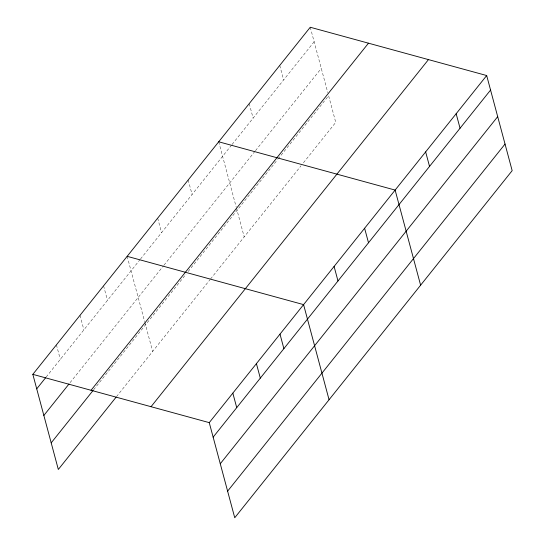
<?xml version="1.0" encoding="UTF-8"?>
<svg xmlns="http://www.w3.org/2000/svg" width="545" height="545" viewBox="0 0 545 545"><rect width="100%" height="100%" fill="white"/><g stroke="black" fill="none" stroke-linecap="round" stroke-linejoin="round"><path stroke-width="0.41" stroke-dasharray="2.73 2.04" d="M46.155 377.058L139.99 259.658M140.521 258.998L231.543 145.113M232.068 144.459L314.145 41.761M70.053 382.679L163.432 265.851M163.956 265.19L254.978 151.306M255.503 150.645L321.278 68.363M93.638 389.757L186.029 274.162M188.134 271.533L277.582 159.624M278.107 158.963L328.615 95.77L335.747 122.366L303.122 163.18M116.487 396.685L209.995 279.694M210.52 279.04L301.017 165.816M310.255 27.25L327.756 92.541M279.742 65.427L283.632 79.945M249.228 103.611L253.112 118.122M218.709 141.789L236.203 207.086M236.421 207.89L244.194 236.911M188.195 179.973L192.078 194.483M157.675 218.15L161.565 232.667M127.162 256.334L144.657 321.625M144.868 322.436L152.648 351.45M103.577 285.839L107.467 300.35M79.999 315.337L83.889 329.854M56.414 344.842L60.304 359.353"/><path stroke-width="0.82" d="M115.962 397.346L58.322 469.463L32.836 374.347L310.255 27.25L486.678 75.537L512.164 170.653L234.745 517.75L209.253 422.634L486.678 75.537M36.726 388.857L45.637 377.712M43.852 415.46L69.004 383.987M91.056 390.281L368.475 43.184M51.196 442.86L93.12 390.411M151.04 406.699L428.459 59.603M213.143 437.144L490.568 90.048M220.269 463.747L497.694 116.65M227.612 491.154L505.038 144.057M218.709 141.789L395.125 190.082L420.617 285.199M127.162 256.334L303.579 304.621L329.064 399.737M32.836 374.347L209.253 422.634M456.158 113.721L460.048 128.232M425.645 151.898L429.535 166.409M364.612 228.26L368.502 242.77M334.092 266.437L337.982 280.954M280.001 334.126L283.884 348.637M256.416 363.624L260.306 378.141M232.838 393.129L236.728 407.646"/></g></svg>
